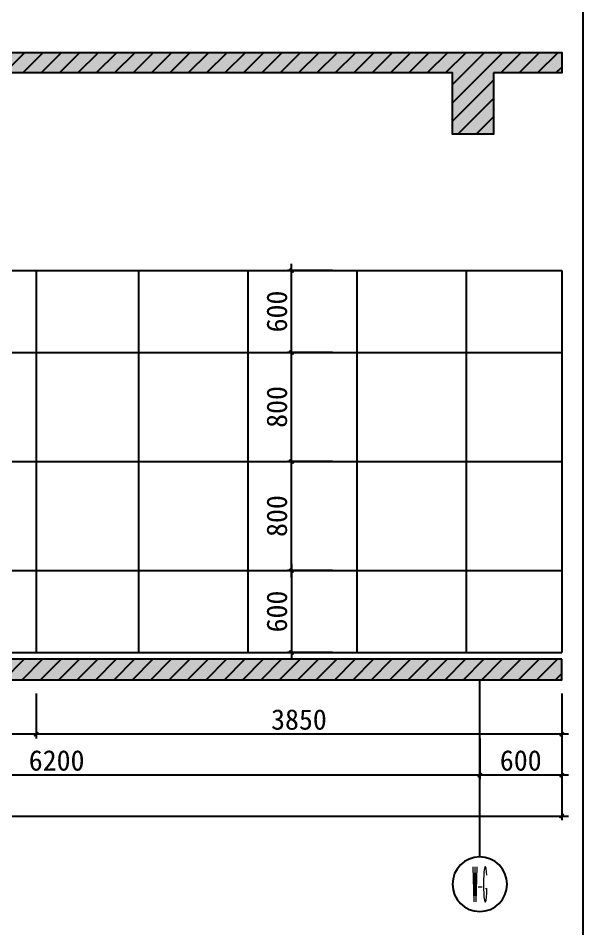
# Model space of a CAD drawing. Header units: millimetres. Extents: x 110215 to 630040, y -488650 to 141897.
# Drawn here: x 375988 to 380124, y -3791 to 2886 of the extents above; entities that cross this region are included whole.
import ezdxf
from ezdxf.enums import TextEntityAlignment as Align

# ---------------------------------------------------------------- set-up
doc = ezdxf.new("R2010")
doc.units = ezdxf.units.MM
doc.header["$LTSCALE"] = 1000
doc.layers.get('Defpoints').update_dxf_attribs({"color": 2})
for name, color, linetype in [('0-118标注', 2, 'Continuous'), ('0-140a立面通高转折线', 2, 'Continuous'), ('0-140c立面材料填充', 250, 'Continuous'), ('0-140立面图剖切线', 4, 'Continuous')]:
    doc.layers.add(name, color=color, linetype=linetype)
doc.styles.add('_TCH_AXIS', font='COMPLEX', dxfattribs={"bigfont": 'GBCBIG'})
doc.styles.add('COMPLEX', font='COMPLEX')
doc.styles.add('黑体', font='simhei.ttf')
doc.dimstyles.new('50', dxfattribs={"dimscale": 50, "dimtxt": 3, "dimasz": 0.6, "dimexe": 0.6, "dimexo": 0.6, "dimtad": 1, "dimdec": 0, "dimdsep": 46, "dimtxsty": '黑体', "dimblk1": 'ARCHTICK', "dimblk2": 'ARCHTICK', "dimsah": 1, "dimcen": 0, "dimdle": 1, "dimclrd": 251, "dimclre": 251, "dimclrt": 2, "dimadec": 0, "dimazin": 0, "dimtfac": 1, "dimtdec": 0, "dimtix": 1, "dimtmove": 2, "dimatfit": 3, "dimldrblk": 'DOT', "dimfxl": 0, "dimtolj": 1, "dimtzin": 0, "dimarcsym": 0})

# ---------------------------------------------------------------- blocks, each defined once
blk = doc.blocks.new('_ArchTick')
at = {"color": 0, "linetype": 'ByBlock', "const_width": 0.4}
blk.add_lwpolyline([(-0.5, -0.5), (0.5, 0.5)], dxfattribs=at)
blk = doc.blocks.new('*D1076')
at = {"color": 251, "lineweight": -2, "transparency": 16777216}
for p, q in [((376119.4, -2064.7), (376119.4, -2394.7)), ((379969.4, -2064.7), (379969.4, -2394.7)), ((380019.4, -2364.7), (376069.4, -2364.7))]:
    blk.add_line(p, q, dxfattribs=at)
at = {"layer": 'Defpoints', "color": 0, "transparency": 16777216}
for p in [(376119.4, -1964.7), (379969.4, -1964.7), (376119.4, -2364.7)]:
    blk.add_point(p, dxfattribs=at)
at = {"color": 251, "lineweight": -2, "transparency": 16777216, "xscale": 30, "yscale": 30, "zscale": 30, "rotation": 180}
blk.add_blockref('_ArchTick', (376119.4, -2364.7), dxfattribs=at)
at = {"color": 251, "lineweight": -2, "transparency": 16777216, "xscale": 30, "yscale": 30, "zscale": 30}
blk.add_blockref('_ArchTick', (379969.4, -2364.7), dxfattribs=at)
at = {"color": 2, "transparency": 16777216, "insert": (378044.4, -2257.6), "char_height": 150, "attachment_point": 5, "style": '黑体'}
blk.add_mtext('\\A1;3850', dxfattribs=at)
blk = doc.blocks.new('_DOT')
at = {"color": 0, "linetype": 'ByBlock'}
blk.add_line((-0.5, 0), (-1, 0), dxfattribs=at)
at = {"color": 0, "linetype": 'ByBlock', "const_width": 0.5}
blk.add_lwpolyline([(-0.25, 0, 1), (0.25, 0, 1)], format="xyb", close=True, dxfattribs=at)
blk = doc.blocks.new('*D1077')
at = {"color": 251, "lineweight": -2, "transparency": 16777216}
for p, q in [((371969.4, -2064.7), (371969.4, -2394.7)), ((376119.4, -2064.7), (376119.4, -2394.7)), ((376169.4, -2364.7), (371919.4, -2364.7))]:
    blk.add_line(p, q, dxfattribs=at)
at = {"layer": 'Defpoints', "color": 0, "transparency": 16777216}
for p in [(371969.4, -1964.7), (376119.4, -1964.7), (371969.4, -2364.7)]:
    blk.add_point(p, dxfattribs=at)
at = {"color": 251, "lineweight": -2, "transparency": 16777216, "xscale": 30, "yscale": 30, "zscale": 30, "rotation": 180}
blk.add_blockref('_ArchTick', (371969.4, -2364.7), dxfattribs=at)
at = {"color": 251, "lineweight": -2, "transparency": 16777216, "xscale": 30, "yscale": 30, "zscale": 30}
blk.add_blockref('_ArchTick', (376119.4, -2364.7), dxfattribs=at)
at = {"color": 2, "transparency": 16777216, "insert": (374044.4, -2257.6), "char_height": 150, "attachment_point": 5, "style": '黑体'}
blk.add_mtext('\\A1;4150', dxfattribs=at)
blk = doc.blocks.new('*D1080')
at = {"color": 251, "lineweight": -2, "transparency": 16777216}
for p, q in [((379369.4, -2394.7), (379369.4, -2694.7)), ((379969.4, -2394.7), (379969.4, -2694.7)), ((380019.4, -2664.7), (379319.4, -2664.7))]:
    blk.add_line(p, q, dxfattribs=at)
at = {"layer": 'Defpoints', "color": 0, "transparency": 16777216}
for p in [(379369.4, -2364.7), (379969.4, -2364.7), (379369.4, -2664.7)]:
    blk.add_point(p, dxfattribs=at)
at = {"color": 251, "lineweight": -2, "transparency": 16777216, "xscale": 30, "yscale": 30, "zscale": 30, "rotation": 180}
blk.add_blockref('_ArchTick', (379369.4, -2664.7), dxfattribs=at)
at = {"color": 251, "lineweight": -2, "transparency": 16777216, "xscale": 30, "yscale": 30, "zscale": 30}
blk.add_blockref('_ArchTick', (379969.4, -2664.7), dxfattribs=at)
at = {"color": 2, "transparency": 16777216, "insert": (379669.4, -2557.6), "char_height": 150, "attachment_point": 5, "style": '黑体'}
blk.add_mtext('\\A1;600', dxfattribs=at)
blk = doc.blocks.new('*D1081')
at = {"color": 251, "lineweight": -2, "transparency": 16777216}
for p, q in [((373169.4, -2394.7), (373169.4, -2694.7)), ((379369.4, -2394.7), (379369.4, -2694.7)), ((379419.4, -2664.7), (373119.4, -2664.7))]:
    blk.add_line(p, q, dxfattribs=at)
at = {"layer": 'Defpoints', "color": 0, "transparency": 16777216}
for p in [(373169.4, -2364.7), (379369.4, -2364.7), (373169.4, -2664.7)]:
    blk.add_point(p, dxfattribs=at)
at = {"color": 251, "lineweight": -2, "transparency": 16777216, "xscale": 30, "yscale": 30, "zscale": 30, "rotation": 180}
blk.add_blockref('_ArchTick', (373169.4, -2664.7), dxfattribs=at)
at = {"color": 251, "lineweight": -2, "transparency": 16777216, "xscale": 30, "yscale": 30, "zscale": 30}
blk.add_blockref('_ArchTick', (379369.4, -2664.7), dxfattribs=at)
at = {"color": 2, "transparency": 16777216, "insert": (376269.4, -2557.6), "char_height": 150, "attachment_point": 5, "style": '黑体'}
blk.add_mtext('\\A1;6200', dxfattribs=at)
blk = doc.blocks.new('*D1084')
at = {"color": 251, "lineweight": -2, "transparency": 16777216}
for p, q in [((368669.6, -2694.7), (368669.6, -2994.7)), ((379969.4, -2694.7), (379969.4, -2994.7)), ((368619.6, -2964.7), (380019.4, -2964.7))]:
    blk.add_line(p, q, dxfattribs=at)
at = {"layer": 'Defpoints', "color": 0, "transparency": 16777216}
for p in [(368669.6, -2664.7), (379969.4, -2664.7), (379969.4, -2964.7)]:
    blk.add_point(p, dxfattribs=at)
at = {"color": 251, "lineweight": -2, "transparency": 16777216, "xscale": 30, "yscale": 30, "zscale": 30, "rotation": 180}
blk.add_blockref('_ArchTick', (368669.6, -2964.7), dxfattribs=at)
at = {"color": 251, "lineweight": -2, "transparency": 16777216, "xscale": 30, "yscale": 30, "zscale": 30}
blk.add_blockref('_ArchTick', (379969.4, -2964.7), dxfattribs=at)
at = {"color": 2, "transparency": 16777216, "insert": (374319.5, -2857.6), "char_height": 150, "attachment_point": 5, "style": '黑体'}
blk.add_mtext('\\A1;11300', dxfattribs=at)
blk = doc.blocks.new('_AXISO')
blk.add_circle((0, 0), 0.5)
at = {"style": 'COMPLEX', "width": 1.041667}
blk.add_attdef('A', text='', height=0.56, dxfattribs=at).set_placement((-0.25, -0.28), (0.25, -0.28), align=Align.FIT)
blk = doc.blocks.new('*D1086')
at = {"color": 251, "lineweight": -2, "transparency": 16777216}
for p, q in [((377990.3, -1114.7), (377990.3, -1814.7)), ((378290.3, -1164.7), (377960.3, -1164.7)), ((378290.3, -1764.7), (377960.3, -1764.7))]:
    blk.add_line(p, q, dxfattribs=at)
at = {"layer": 'Defpoints', "color": 0, "transparency": 16777216}
for p in [(378469.4, -1164.7), (377990.3, -1764.7), (378469.4, -1764.7)]:
    blk.add_point(p, dxfattribs=at)
at = {"color": 251, "lineweight": -2, "transparency": 16777216, "xscale": 30, "yscale": 30, "zscale": 30}
for p, rotation in [((377990.3, -1164.7), 90), ((377990.3, -1764.7), 270)]:
    blk.add_blockref('_ArchTick', p, dxfattribs=dict(at, rotation=rotation))
at = {"color": 2, "transparency": 16777216, "insert": (377883.2, -1464.7), "char_height": 150, "attachment_point": 5, "rotation": 90, "style": '黑体'}
blk.add_mtext('\\A1;600', dxfattribs=at)
blk = doc.blocks.new('*D1087')
at = {"color": 251, "lineweight": -2, "transparency": 16777216}
for p, q in [((377990.3, -1214.7), (377990.3, -314.7)), ((378290.3, -364.7), (377960.3, -364.7)), ((378290.3, -1164.7), (377960.3, -1164.7))]:
    blk.add_line(p, q, dxfattribs=at)
at = {"layer": 'Defpoints', "color": 0, "transparency": 16777216}
for p in [(377990.3, -364.7), (378469.4, -364.7), (378469.4, -1164.7)]:
    blk.add_point(p, dxfattribs=at)
at = {"color": 251, "lineweight": -2, "transparency": 16777216, "xscale": 30, "yscale": 30, "zscale": 30}
for p, rotation in [((377990.3, -364.7), 90), ((377990.3, -1164.7), 270)]:
    blk.add_blockref('_ArchTick', p, dxfattribs=dict(at, rotation=rotation))
at = {"color": 2, "transparency": 16777216, "insert": (377883.2, -764.7), "char_height": 150, "attachment_point": 5, "rotation": 90, "style": '黑体'}
blk.add_mtext('\\A1;800', dxfattribs=at)
blk = doc.blocks.new('*D1088')
at = {"color": 251, "lineweight": -2, "transparency": 16777216}
for p, q in [((377990.3, -414.7), (377990.3, 485.3)), ((378290.3, 435.3), (377960.3, 435.3)), ((378290.3, -364.7), (377960.3, -364.7))]:
    blk.add_line(p, q, dxfattribs=at)
at = {"layer": 'Defpoints', "color": 0, "transparency": 16777216}
for p in [(377990.3, 435.3), (378469.4, 435.3), (378469.4, -364.7)]:
    blk.add_point(p, dxfattribs=at)
at = {"color": 251, "lineweight": -2, "transparency": 16777216, "xscale": 30, "yscale": 30, "zscale": 30}
for p, rotation in [((377990.3, 435.3), 90), ((377990.3, -364.7), 270)]:
    blk.add_blockref('_ArchTick', p, dxfattribs=dict(at, rotation=rotation))
at = {"color": 2, "transparency": 16777216, "insert": (377883.2, 35.3), "char_height": 150, "attachment_point": 5, "rotation": 90, "style": '黑体'}
blk.add_mtext('\\A1;800', dxfattribs=at)
blk = doc.blocks.new('*D1089')
at = {"color": 251, "lineweight": -2, "transparency": 16777216}
for p, q in [((377990.3, 385.3), (377990.3, 1085.3)), ((378290.3, 1035.3), (377960.3, 1035.3)), ((378290.3, 435.3), (377960.3, 435.3))]:
    blk.add_line(p, q, dxfattribs=at)
at = {"layer": 'Defpoints', "color": 0, "transparency": 16777216}
for p in [(377990.3, 1035.3), (378469.4, 1035.3), (378469.4, 435.3)]:
    blk.add_point(p, dxfattribs=at)
at = {"color": 251, "lineweight": -2, "transparency": 16777216, "xscale": 30, "yscale": 30, "zscale": 30}
for p, rotation in [((377990.3, 1035.3), 90), ((377990.3, 435.3), 270)]:
    blk.add_blockref('_ArchTick', p, dxfattribs=dict(at, rotation=rotation))
at = {"color": 2, "transparency": 16777216, "insert": (377883.2, 735.3), "char_height": 150, "attachment_point": 5, "rotation": 90, "style": '黑体'}
blk.add_mtext('\\A1;600', dxfattribs=at)

msp = doc.modelspace()

# ---------------------------------------------------------------- hatches: boundary and pattern name
h = msp.add_hatch()
h.set_pattern_fill('ANSI31', color=250, scale=30)
h.set_pattern_definition([(45, (-33326.69, 27557.11), (-67.35192, 67.35192), [])])
h.paths.add_polyline_path([(379969.4, -1814.7), (368369.6, -1814.7), (368369.6, -1964.7), (379969.4, -1964.7)])
h.paths.add_polyline_path([(379469.7, 2484.8), (379469.7, 2034.8), (379169.7, 2034.8), (379169.7, 2484.8), (370469.4, 2484.8), (370469.4, 2184.8), (370269.4, 2184.8), (370269.4, 2484.8), (368369.6, 2484.8), (368369.6, 2634.8), (379469.7, 2634.8), (379969.4, 2634.8), (379969.4, 2484.8)])
at = {"layer": '0-140c立面材料填充'}
h = msp.add_hatch(dxfattribs=at)
h.set_pattern_fill('AR-CONC', color=256)
h.set_pattern_definition([(50, (-33326.69, 27557.11), (182.18467, -15.939086), [19.05, -209.55]), (355, (-33326.7, 27557.1), (-35.24342, 191.056845), [15.24, -167.640584]), (100.451445, (-33311.51, 27555.78), (146.94125, 175.11775), [16.19001, -178.090245]), (46.1842, (-33326.7, 27607.9), (271.07904, -42.04233), [28.575, -314.325]), (96.63556, (-33304.1, 27604.4), (237.40413, 247.42612), [24.28502, -267.1356]), (351.18415, (-33326.7, 27607.9), (237.40413, 247.42612), [22.85997, -251.45973]), (21, (-33301.29, 27595.21), (151.61439, -102.2652), [19.05, -209.55]), (326, (-33301.3, 27595.2), (61.80203, 184.18797), [15.24, -167.64]), (71.451445, (-33288.66, 27586.69), (213.41642, 81.92277), [16.19001, -178.08994]), (37.5, (-33326.69, 27557.11), (3.088603, 84.555039), [0, -165.608, 0, -170.18, 0, -168.275]), (7.5, (-33326.69, 27557.11), (66.819663, 100.180575), [0, -97.028, 0, -161.798, 0, -64.135]), (327.5, (-33383.33, 27557.11), (135.590595, -5.728744), [0, -63.5, 0, -198.12, 0, -262.89]), (317.5, (-33408.73, 27557.11), (148.12918, 25.42649), [0, -82.55, 0, -131.572, 0, -186.69])])
h.paths.add_polyline_path([(379969.4, -1814.7), (368369.6, -1814.7), (368369.6, -1964.7), (379969.4, -1964.7)])
h.paths.add_polyline_path([(379469.7, 2484.8), (379469.7, 2034.8), (379169.7, 2034.8), (379169.7, 2484.8), (370469.4, 2484.8), (370469.4, 2184.8), (370269.4, 2184.8), (370269.4, 2484.8), (368369.6, 2484.8), (368369.6, 2634.8), (379469.7, 2634.8), (379969.4, 2634.8), (379969.4, 2484.8)])

# ---------------------------------------------------------------- linework, layer by layer
for points in [[(354578.5, 15350.1), (380123.9, 15350.1), (380123.9, -4761.1), (354578.5, -4761.1)], [(379969.4, -1814.7), (368369.6, -1814.7), (368369.6, -1964.7), (379969.4, -1964.7)]]:
    msp.add_lwpolyline(points, close=True)
msp.add_lwpolyline([(379469.7, 2484.8), (379469.7, 2034.8), (379169.7, 2034.8), (379169.7, 2484.8), (370469.4, 2484.8), (370469.4, 2184.8), (370269.4, 2184.8), (370269.4, 2484.8), (368369.6, 2484.8), (368369.6, 2634.8), (379469.7, 2634.8), (379969.4, 2634.8), (379969.4, 2484.8), (379469.7, 2484.8)])
at = {"layer": '0-118标注'}
msp.add_line((379369.4, -3264.7, 13.8), (379369.4, -1964.7), dxfattribs=at)
at = {"layer": '0-140a立面通高转折线'}
for p, q in [((376119.4, 1035.3), (376119.4, -1764.7)), ((379969.4, 1035.3), (379969.4, -1764.7))]:
    msp.add_line(p, q, dxfattribs=at)
at = {"layer": '0-140c立面材料填充', "color": 251}
for p, q in [((376869.4, 1035.3), (376869.4, -1764.7)), ((377669.4, 1035.3), (377669.4, -1764.7)), ((378469.4, 1035.3), (378469.4, -1764.7)), ((379269.4, 1035.3), (379269.4, -1764.7)), ((371969.4, 435.3), (379969.4, 435.3)), ((371969.4, -364.7), (379969.4, -364.7)), ((371969.4, -1164.7), (379969.4, -1164.7))]:
    msp.add_line(p, q, dxfattribs=at)
at = {"layer": '0-140立面图剖切线'}
for p, q in [((368669.6, 1035.3), (379969.4, 1035.3)), ((368669.6, -1764.7), (379969.4, -1764.7))]:
    msp.add_line(p, q, dxfattribs=at)

# ---------------------------------------------------------------- block references
at = {"layer": '0-118标注'}
ref = msp.add_blockref('_AXISO', (379369.4, -3464.7, 13.8), dxfattribs=dict(at, xscale=-400, yscale=400, zscale=400))
ref.add_attrib('A', 'W-G', dxfattribs={"layer": '0', "height": 257.36, "style": '_TCH_AXIS', "width": 0.132353}).set_placement((379314.3, -3593.4, 13.8), (379424.6, -3593.4, 13.8), align=Align.FIT)

# ---------------------------------------------------------------- dimensions: what is measured, and where the dimension line sits
at = {"color": 5}
for base, p1, p2, angle, picture, middle in [((377990.3, 1035.3), (378469.4, 435.3), (378469.4, 1035.3), 90, '*D1089', (377883.2, 735.3)), ((377990.3, 435.3), (378469.4, -364.7), (378469.4, 435.3), 90, '*D1088', (377883.2, 35.3)), ((377990.3, -364.7), (378469.4, -1164.7), (378469.4, -364.7), 90, '*D1087', (377883.2, -764.7)), ((377990.3, -1764.7), (378469.4, -1164.7), (378469.4, -1764.7), 90, '*D1086', (377883.2, -1464.7)), ((371969.4, -2364.7), (376119.4, -1964.7), (371969.4, -1964.7), 180, '*D1077', (374044.4, -2257.6)), ((376119.4, -2364.7), (379969.4, -1964.7), (376119.4, -1964.7), 180, '*D1076', (378044.4, -2257.6)), ((373169.4, -2664.7), (379369.4, -2364.7), (373169.4, -2364.7), 180, '*D1081', (376269.4, -2557.6)), ((379369.4, -2664.7), (379969.4, -2364.7), (379369.4, -2364.7), 180, '*D1080', (379669.4, -2557.6)), ((379969.4, -2964.7), (368669.6, -2664.7), (379969.4, -2664.7), 180, '*D1084', (374319.5, -2857.6))]:
    dim = msp.add_linear_dim(base=base, p1=p1, p2=p2, angle=angle, dimstyle='50', override={"dimfxl": 6, "dimarcsym": 1}, dxfattribs=at)
    dim.commit()
    dim.dimension.update_dxf_attribs({"geometry": picture, "text_midpoint": middle})

doc.saveas('drawing.dxf')
